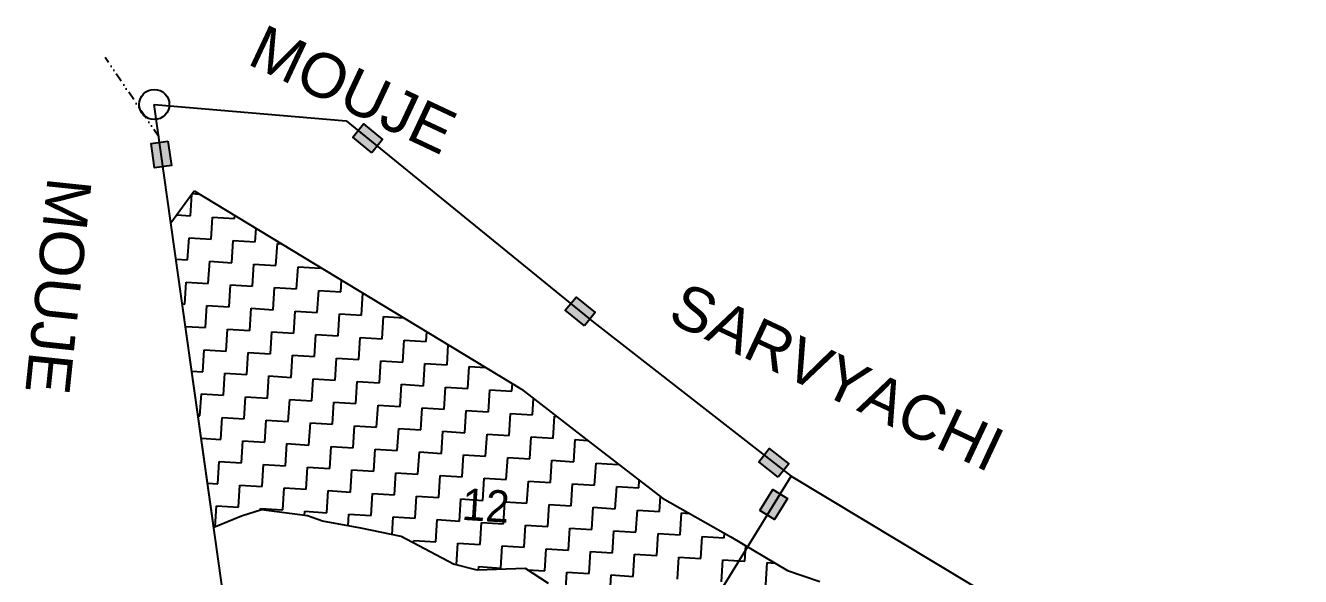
# Model space of a CAD drawing. Header units: metres. Extents: x 283327 to 285518, y 2014808 to 2017186.
# Drawn here: x 283366 to 284088, y 2016874 to 2017186 of the extents above; entities that cross this region are included whole.
import ezdxf
from ezdxf.enums import TextEntityAlignment as Align

# ---------------------------------------------------------------- set-up
doc = ezdxf.new("R2010")
doc.units = ezdxf.units.M
doc.header["$MEASUREMENT"] = 0
doc.linetypes.add('DIVIDE', pattern=[1.25, 0.5, -0.25, 0, -0.25, 0, -0.25])
for name, color, linetype in [('POLY_HATCH', 12, 'Continuous'), ('POLY_PARCEL', 6, 'Continuous'), ('TEXT_MAPOUT', 7, 'Continuous'), ('TEXT_PARCEL', 7, 'Continuous'), ('V_BOUND_LINE', 7, 'Continuous'), ('V_DIVIDE_LINE', 7, 'DIVIDE')]:
    doc.layers.add(name, color=color, linetype=linetype)
doc.styles.get("Standard").update_dxf_attribs({"font": 'arial.ttf'})
doc.styles.add('TEXT_MAP', font='', dxfattribs={"height": 2.5})
doc.styles.get('TEXT_MAP').set_extended_font_data('Kruti Dev 050')

msp = doc.modelspace()

# ---------------------------------------------------------------- hatches: boundary and pattern name
for points in [[(283557.26, 2017130.52), (283551.17, 2017123.03), (283562, 2017114.22), (283568.09, 2017121.71)], [(283438.89, 2017105.68), (283448.45, 2017107.02), (283446.51, 2017120.85), (283436.94, 2017119.5)], [(283677.76, 2017032.52), (283671.67, 2017025.03), (283682.5, 2017016.22), (283688.59, 2017023.71)], [(283787.3, 2016946.73), (283781.37, 2016939.11), (283792.38, 2016930.54), (283798.31, 2016938.15)], [(283797.52, 2016918.48), (283789.3, 2016923.55), (283781.97, 2016911.67), (283790.19, 2016906.6)]]:
    msp.add_hatch(color=256).paths.add_polyline_path(points)

# ---------------------------------------------------------------- linework, layer by layer
for points in [[(283562, 2017114.22), (283551.17, 2017123.03), (283557.26, 2017130.52), (283568.09, 2017121.71)], [(283446.51, 2017120.85), (283448.45, 2017107.02), (283438.89, 2017105.68), (283436.94, 2017119.5)], [(283682.5, 2017016.22), (283671.67, 2017025.03), (283677.76, 2017032.52), (283688.59, 2017023.71)], [(283792.38, 2016930.54), (283781.37, 2016939.11), (283787.3, 2016946.73), (283798.31, 2016938.15)], [(283781.97, 2016911.67), (283789.3, 2016923.55), (283797.52, 2016918.48), (283790.19, 2016906.6)]]:
    msp.add_lwpolyline(points, close=True)
msp.add_circle((283438.72, 2017141.57), 8.54)
at = {"layer": 'POLY_HATCH'}
for p, q in [((283448.15, 2017074.46), (283461.38, 2017092.58)), ((283461.38, 2017092.58), (283535.26, 2017047.9)), ((283472.4, 2016901.98), (283448.15, 2017074.46)), ((283535.26, 2017047.9), (283646.89, 2016980.42)), ((283646.89, 2016980.42), (283682.12, 2016953.01)), ((283682.12, 2016953.01), (283726.82, 2016918.69)), ((283726.82, 2016918.69), (283765.48, 2016896.68)), ((283488.16, 2016908.48), (283472.4, 2016901.98)), ((283499.46, 2016912.03), (283488.16, 2016908.48)), ((283525.66, 2016908.68), (283499.46, 2016912.03)), ((283533.99, 2016905.6), (283525.66, 2016908.68)), ((283555.89, 2016901.67), (283533.99, 2016905.6)), ((283578.59, 2016896.83), (283555.89, 2016901.67)), ((283608.29, 2016881.34), (283578.59, 2016896.83)), ((283765.48, 2016896.68), (283797.51, 2016877.63)), ((283621.71, 2016877.94), (283608.29, 2016881.34)), ((283649.03, 2016878.78), (283621.71, 2016877.94)), ((283662.13, 2016870.29), (283649.03, 2016878.78)), ((283797.51, 2016877.63), (283815.86, 2016871.37))]:
    msp.add_line(p, q, dxfattribs=at)
at = {"layer": 'POLY_HATCH', "linetype": 'Continuous'}
for p, q in [((283459.21, 2017078.56), (283459.98, 2017090.65)), ((283460.27, 2017091.06), (283464.32, 2017090.8)), ((283451.5, 2017079.05), (283459.21, 2017078.56)), ((283470.94, 2017065.26), (283471.73, 2017077.77)), ((283471.73, 2017077.77), (283484.24, 2017076.99)), ((283484.24, 2017076.99), (283484.35, 2017078.69)), ((283495.96, 2017063.69), (283496.45, 2017071.37)), ((283457.64, 2017053.54), (283458.43, 2017066.05)), ((283458.43, 2017066.05), (283470.94, 2017065.26)), ((283482.66, 2017051.96), (283483.45, 2017064.47)), ((283483.45, 2017064.47), (283495.96, 2017063.69)), ((283507.69, 2017050.39), (283508.48, 2017062.9)), ((283508.48, 2017062.9), (283510.69, 2017062.76)), ((283451.04, 2017053.95), (283457.64, 2017053.54)), ((283469.37, 2017040.24), (283470.15, 2017052.75)), ((283470.15, 2017052.75), (283482.66, 2017051.96)), ((283494.39, 2017038.66), (283495.18, 2017051.17)), ((283495.18, 2017051.17), (283507.69, 2017050.39)), ((283519.41, 2017037.09), (283520.2, 2017049.6)), ((283520.2, 2017049.6), (283532.71, 2017048.81)), ((283532.71, 2017048.81), (283532.75, 2017049.42)), ((283456.07, 2017028.51), (283456.85, 2017041.02)), ((283456.85, 2017041.02), (283469.37, 2017040.24)), ((283481.09, 2017026.94), (283481.88, 2017039.45)), ((283481.88, 2017039.45), (283494.39, 2017038.66)), ((283506.12, 2017025.36), (283506.9, 2017037.87)), ((283506.9, 2017037.87), (283519.41, 2017037.09)), ((283544.44, 2017035.51), (283544.85, 2017042.1)), ((283531.14, 2017023.79), (283531.93, 2017036.3)), ((283531.93, 2017036.3), (283544.44, 2017035.51)), ((283556.16, 2017022.21), (283556.95, 2017034.73)), ((283556.95, 2017034.73), (283557.07, 2017034.72)), ((283454.6, 2017028.6), (283456.07, 2017028.51)), ((283467.79, 2017015.21), (283468.58, 2017027.72)), ((283468.58, 2017027.72), (283481.09, 2017026.94)), ((283492.82, 2017013.64), (283493.6, 2017026.15)), ((283493.6, 2017026.15), (283506.12, 2017025.36)), ((283517.84, 2017012.06), (283518.63, 2017024.58)), ((283518.63, 2017024.58), (283531.14, 2017023.79)), ((283542.86, 2017010.49), (283543.65, 2017023)), ((283543.65, 2017023), (283556.16, 2017022.21)), ((283567.89, 2017008.91), (283568.68, 2017021.43)), ((283568.68, 2017021.43), (283580.26, 2017020.7)), ((283456.38, 2017015.93), (283467.79, 2017015.21)), ((283479.52, 2017001.91), (283480.3, 2017014.42)), ((283480.3, 2017014.42), (283492.82, 2017013.64)), ((283504.54, 2017000.34), (283505.33, 2017012.85)), ((283505.33, 2017012.85), (283517.84, 2017012.06)), ((283529.57, 2016998.76), (283530.35, 2017011.28)), ((283530.35, 2017011.28), (283542.86, 2017010.49)), ((283554.59, 2016997.19), (283555.38, 2017009.7)), ((283555.38, 2017009.7), (283567.89, 2017008.91)), ((283592.91, 2017007.34), (283593.26, 2017012.84)), ((283466.22, 2016990.19), (283467, 2017002.7)), ((283467, 2017002.7), (283479.52, 2017001.91)), ((283579.61, 2016995.62), (283580.4, 2017008.13)), ((283580.4, 2017008.13), (283592.91, 2017007.34)), ((283604.64, 2016994.04), (283605.36, 2017005.53)), ((283491.24, 2016988.61), (283492.03, 2017001.13)), ((283492.03, 2017001.13), (283504.54, 2017000.34)), ((283516.27, 2016987.04), (283517.05, 2016999.55)), ((283517.05, 2016999.55), (283529.57, 2016998.76)), ((283541.29, 2016985.46), (283542.08, 2016997.98)), ((283542.08, 2016997.98), (283554.59, 2016997.19)), ((283566.31, 2016983.89), (283567.1, 2016996.4)), ((283567.1, 2016996.4), (283579.61, 2016995.62)), ((283591.34, 2016982.32), (283592.13, 2016994.83)), ((283592.13, 2016994.83), (283604.64, 2016994.04)), ((283459.95, 2016990.58), (283466.22, 2016990.19)), ((283477.94, 2016976.89), (283478.73, 2016989.4)), ((283478.73, 2016989.4), (283491.24, 2016988.61)), ((283502.97, 2016975.31), (283503.75, 2016987.83)), ((283503.75, 2016987.83), (283516.27, 2016987.04)), ((283616.36, 2016980.74), (283617.15, 2016993.25)), ((283617.15, 2016993.25), (283626.65, 2016992.66)), ((283527.99, 2016973.74), (283528.78, 2016986.25)), ((283528.78, 2016986.25), (283541.29, 2016985.46)), ((283553.02, 2016972.16), (283553.8, 2016984.68)), ((283553.8, 2016984.68), (283566.31, 2016983.89)), ((283578.04, 2016970.59), (283578.83, 2016983.1)), ((283578.83, 2016983.1), (283591.34, 2016982.32)), ((283603.06, 2016969.02), (283603.85, 2016981.53)), ((283603.85, 2016981.53), (283616.36, 2016980.74)), ((283641.39, 2016979.17), (283641.67, 2016983.58)), ((283464.64, 2016965.16), (283465.43, 2016977.68)), ((283465.43, 2016977.68), (283477.94, 2016976.89)), ((283489.67, 2016963.59), (283490.45, 2016976.1)), ((283490.45, 2016976.1), (283502.97, 2016975.31)), ((283514.69, 2016962.01), (283515.48, 2016974.53)), ((283515.48, 2016974.53), (283527.99, 2016973.74)), ((283539.72, 2016960.44), (283540.5, 2016972.95)), ((283540.5, 2016972.95), (283553.02, 2016972.16)), ((283628.09, 2016967.44), (283628.88, 2016979.95)), ((283628.88, 2016979.95), (283641.39, 2016979.17)), ((283653.11, 2016965.87), (283653.7, 2016975.13)), ((283564.74, 2016958.87), (283565.53, 2016971.38)), ((283565.53, 2016971.38), (283578.04, 2016970.59)), ((283589.76, 2016957.29), (283590.55, 2016969.8)), ((283590.55, 2016969.8), (283603.06, 2016969.02)), ((283614.79, 2016955.72), (283615.58, 2016968.23)), ((283615.58, 2016968.23), (283628.09, 2016967.44)), ((283639.81, 2016954.14), (283640.6, 2016966.65)), ((283640.6, 2016966.65), (283653.11, 2016965.87)), ((283463.51, 2016965.23), (283464.64, 2016965.16)), ((283476.37, 2016951.86), (283477.15, 2016964.38)), ((283477.15, 2016964.38), (283489.67, 2016963.59)), ((283501.39, 2016950.29), (283502.18, 2016962.8)), ((283502.18, 2016962.8), (283514.69, 2016962.01)), ((283526.42, 2016948.71), (283527.2, 2016961.23)), ((283527.2, 2016961.23), (283539.72, 2016960.44)), ((283551.44, 2016947.14), (283552.23, 2016959.65)), ((283552.23, 2016959.65), (283564.74, 2016958.87)), ((283664.84, 2016952.57), (283665.63, 2016965.08)), ((283665.63, 2016965.08), (283666.69, 2016965.01)), ((283465.29, 2016952.56), (283476.37, 2016951.86)), ((283576.47, 2016945.57), (283577.25, 2016958.08)), ((283577.25, 2016958.08), (283589.76, 2016957.29)), ((283601.49, 2016943.99), (283602.28, 2016956.5)), ((283602.28, 2016956.5), (283614.79, 2016955.72)), ((283626.51, 2016942.42), (283627.3, 2016954.93)), ((283627.3, 2016954.93), (283639.81, 2016954.14)), ((283651.54, 2016940.84), (283652.33, 2016953.36)), ((283652.33, 2016953.36), (283664.84, 2016952.57)), ((283676.56, 2016939.27), (283677.35, 2016951.78)), ((283677.35, 2016951.78), (283684.29, 2016951.34)), ((283488.09, 2016938.56), (283488.88, 2016951.08)), ((283488.88, 2016951.08), (283501.39, 2016950.29)), ((283513.12, 2016936.99), (283513.9, 2016949.5)), ((283513.9, 2016949.5), (283526.42, 2016948.71)), ((283538.14, 2016935.42), (283538.93, 2016947.93)), ((283538.93, 2016947.93), (283551.44, 2016947.14)), ((283563.17, 2016933.84), (283563.95, 2016946.35)), ((283563.95, 2016946.35), (283576.47, 2016945.57)), ((283588.19, 2016932.27), (283588.98, 2016944.78)), ((283588.98, 2016944.78), (283601.49, 2016943.99)), ((283474.79, 2016926.84), (283475.58, 2016939.35)), ((283475.58, 2016939.35), (283488.09, 2016938.56)), ((283499.82, 2016925.26), (283500.6, 2016937.78)), ((283500.6, 2016937.78), (283513.12, 2016936.99)), ((283613.22, 2016930.69), (283614, 2016943.2)), ((283614, 2016943.2), (283626.51, 2016942.42)), ((283638.24, 2016929.12), (283639.03, 2016941.63)), ((283639.03, 2016941.63), (283651.54, 2016940.84)), ((283663.26, 2016927.54), (283664.05, 2016940.06)), ((283664.05, 2016940.06), (283676.56, 2016939.27)), ((283688.29, 2016925.97), (283689.08, 2016938.48)), ((283689.08, 2016938.48), (283701.59, 2016937.69)), ((283701.59, 2016937.69), (283701.61, 2016938.05)), ((283524.84, 2016923.69), (283525.63, 2016936.2)), ((283525.63, 2016936.2), (283538.14, 2016935.42)), ((283549.87, 2016922.12), (283550.65, 2016934.63)), ((283550.65, 2016934.63), (283563.17, 2016933.84)), ((283574.89, 2016920.54), (283575.68, 2016933.05)), ((283575.68, 2016933.05), (283588.19, 2016932.27)), ((283599.92, 2016918.97), (283600.7, 2016931.48)), ((283600.7, 2016931.48), (283613.22, 2016930.69)), ((283624.94, 2016917.39), (283625.73, 2016929.91)), ((283625.73, 2016929.91), (283638.24, 2016929.12)), ((283468.85, 2016927.21), (283474.79, 2016926.84)), ((283486.52, 2016913.54), (283487.31, 2016926.05)), ((283487.31, 2016926.05), (283499.82, 2016925.26)), ((283511.54, 2016911.97), (283512.33, 2016924.48)), ((283512.33, 2016924.48), (283524.84, 2016923.69)), ((283536.57, 2016910.39), (283537.35, 2016922.9)), ((283537.35, 2016922.9), (283549.87, 2016922.12)), ((283649.96, 2016915.82), (283650.75, 2016928.33)), ((283650.75, 2016928.33), (283663.26, 2016927.54)), ((283674.99, 2016914.24), (283675.78, 2016926.76)), ((283675.78, 2016926.76), (283688.29, 2016925.97)), ((283700.01, 2016912.67), (283700.8, 2016925.18)), ((283700.8, 2016925.18), (283713.31, 2016924.4)), ((283713.31, 2016924.4), (283713.59, 2016928.85)), ((283561.59, 2016908.82), (283562.38, 2016921.33)), ((283562.38, 2016921.33), (283574.89, 2016920.54)), ((283586.62, 2016907.24), (283587.4, 2016919.75)), ((283587.4, 2016919.75), (283599.92, 2016918.97)), ((283611.64, 2016905.67), (283612.43, 2016918.18)), ((283612.43, 2016918.18), (283624.94, 2016917.39)), ((283636.67, 2016904.09), (283637.45, 2016916.61)), ((283637.45, 2016916.61), (283649.96, 2016915.82)), ((283661.69, 2016902.52), (283662.48, 2016915.03)), ((283662.48, 2016915.03), (283674.99, 2016914.24)), ((283725.04, 2016911.1), (283725.58, 2016919.65)), ((283473.25, 2016902.33), (283474.01, 2016914.33)), ((283474.01, 2016914.33), (283486.52, 2016913.54)), ((283498.98, 2016911.88), (283499.03, 2016912.75)), ((283499.03, 2016912.75), (283511.54, 2016911.97)), ((283523.91, 2016908.9), (283524.06, 2016911.18)), ((283524.06, 2016911.18), (283536.57, 2016910.39)), ((283548.66, 2016902.97), (283549.08, 2016909.6)), ((283549.08, 2016909.6), (283561.59, 2016908.82)), ((283573.47, 2016897.92), (283574.1, 2016908.03)), ((283574.1, 2016908.03), (283586.62, 2016907.24)), ((283686.71, 2016900.95), (283687.5, 2016913.46)), ((283687.5, 2016913.46), (283700.01, 2016912.67)), ((283711.74, 2016899.37), (283712.53, 2016911.88)), ((283712.53, 2016911.88), (283725.04, 2016911.1)), ((283736.76, 2016897.8), (283737.55, 2016910.31)), ((283737.55, 2016910.31), (283742.04, 2016910.03)), ((283598.34, 2016893.94), (283599.13, 2016906.46)), ((283599.13, 2016906.46), (283611.64, 2016905.67)), ((283623.37, 2016892.37), (283624.15, 2016904.88)), ((283624.15, 2016904.88), (283636.67, 2016904.09)), ((283648.39, 2016890.79), (283649.18, 2016903.31)), ((283649.18, 2016903.31), (283661.69, 2016902.52)), ((283673.41, 2016889.22), (283674.2, 2016901.73)), ((283674.2, 2016901.73), (283686.71, 2016900.95)), ((283585.73, 2016893.11), (283585.83, 2016894.73)), ((283585.83, 2016894.73), (283598.34, 2016893.94)), ((283698.44, 2016887.65), (283699.23, 2016900.16)), ((283699.23, 2016900.16), (283711.74, 2016899.37)), ((283723.46, 2016886.07), (283724.25, 2016898.58)), ((283724.25, 2016898.58), (283736.76, 2016897.8)), ((283748.49, 2016884.5), (283749.28, 2016897.01)), ((283749.28, 2016897.01), (283761.79, 2016896.22)), ((283761.79, 2016896.22), (283761.94, 2016898.69)), ((283610.08, 2016880.89), (283610.85, 2016893.16)), ((283610.85, 2016893.16), (283623.37, 2016892.37)), ((283635.09, 2016879.07), (283635.88, 2016891.58)), ((283635.88, 2016891.58), (283648.39, 2016890.79)), ((283660.12, 2016877.49), (283660.9, 2016890.01)), ((283660.9, 2016890.01), (283673.41, 2016889.22)), ((283685.14, 2016875.92), (283685.93, 2016888.43)), ((283685.93, 2016888.43), (283698.44, 2016887.65)), ((283710.16, 2016874.35), (283710.95, 2016886.86)), ((283710.95, 2016886.86), (283723.46, 2016886.07)), ((283773.51, 2016882.92), (283774.06, 2016891.58)), ((283622.46, 2016877.96), (283622.58, 2016879.86)), ((283622.58, 2016879.86), (283635.09, 2016879.07)), ((283735.19, 2016872.77), (283735.98, 2016885.28)), ((283735.98, 2016885.28), (283748.49, 2016884.5)), ((283760.21, 2016871.2), (283761, 2016883.71)), ((283761, 2016883.71), (283773.51, 2016882.92)), ((283785.24, 2016869.62), (283786.02, 2016882.14)), ((283786.02, 2016882.14), (283790.4, 2016881.86)), ((283650.03, 2016878.13), (283660.12, 2016877.49)), ((283671.84, 2016864.2), (283672.63, 2016876.71)), ((283672.63, 2016876.71), (283685.14, 2016875.92)), ((283696.86, 2016862.62), (283697.65, 2016875.13)), ((283697.65, 2016875.13), (283710.16, 2016874.35))]:
    msp.add_line(p, q, dxfattribs=at)
at = {"layer": 'POLY_PARCEL'}
msp.add_line((283715.54, 2016794.78), (283799.59, 2016931.04), dxfattribs=at)
at = {"layer": 'V_BOUND_LINE'}
for p, q in [((283484.98, 2016812.56), (283438.72, 2017141.57)), ((283438.72, 2017141.57), (283547.4, 2017132.32)), ((283547.4, 2017132.32), (283687.6, 2017018.29)), ((283687.6, 2017018.29), (283799.59, 2016931.04)), ((283799.59, 2016931.04), (284088.33, 2016757.87))]:
    msp.add_line(p, q, dxfattribs=at)
at = {"layer": 'V_DIVIDE_LINE', "ltscale": 10}
msp.add_line((283441.29, 2017123.25), (283411, 2017168.1), dxfattribs=at)

# ---------------------------------------------------------------- texts
at = {"layer": 'TEXT_MAPOUT'}
for s, rotation, p in [('MOUJE', 334.84026, (283490.62, 2017164.8)), ('MOUJE', 264.01285, (283378.39, 2017101)), ('SARVYACHI', 334.84026, (283728.75, 2017018.99))]:
    msp.add_text(s, height=25.074, rotation=rotation, dxfattribs=at).set_placement(p)
at = {"layer": 'TEXT_PARCEL', "style": 'TEXT_MAP'}
msp.add_text('12', height=18.053, rotation=356.4002, dxfattribs=at).set_placement((283626.62, 2016914.68), align=Align.MIDDLE)

doc.saveas('drawing.dxf')
